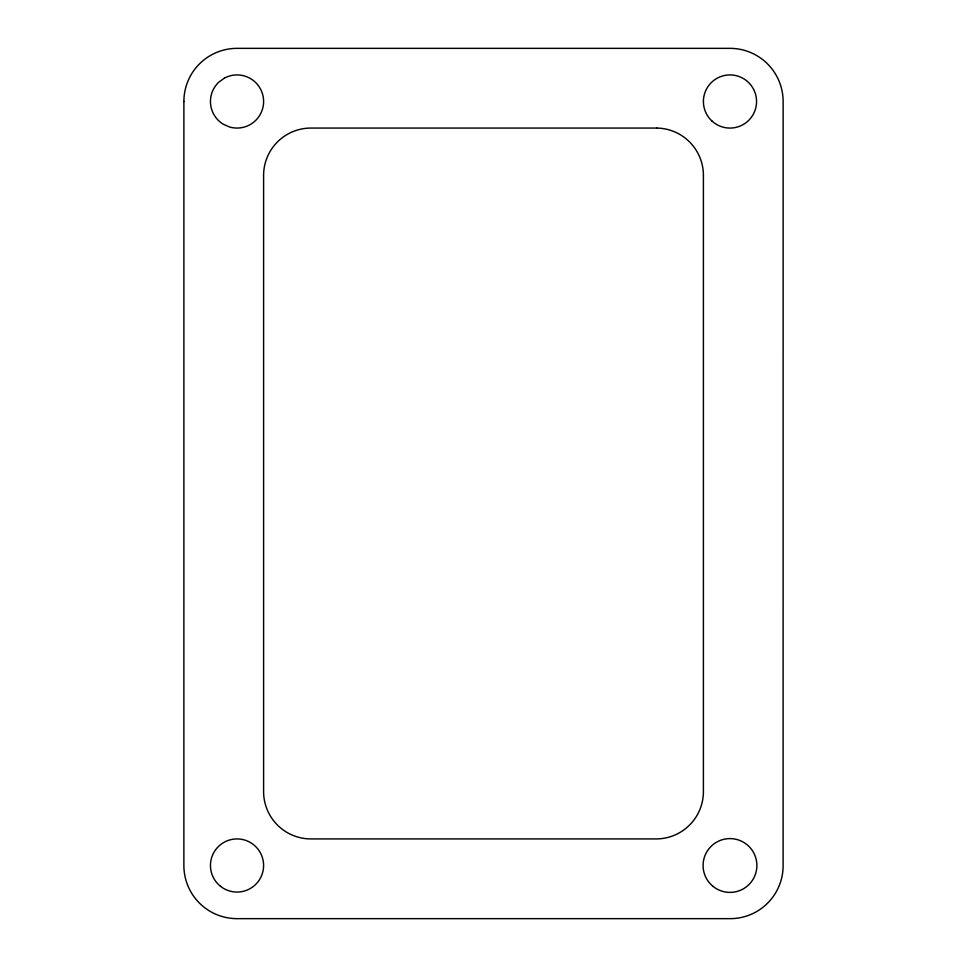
<?xml version="1.0" encoding="UTF-8"?>
<svg xmlns="http://www.w3.org/2000/svg" width="967" height="967" viewBox="0 0 967 967"><rect width="100%" height="100%" fill="white"/><g stroke="black" fill="none" stroke-linecap="round" stroke-linejoin="round"><path stroke-width="1.45" d="M183.887 101.499L183.875 865.501A53.149 53.149 0 0 0 237.036 918.65L730.182 918.65A52.931 52.931 0 0 0 783.113 865.501L783.125 101.499A53.149 53.149 0 0 0 729.976 48.35L237.036 48.35A53.149 53.149 0 0 0 183.887 101.499M224.332 78.158L218.723 82.231A26.568 26.568 0 0 0 223.159 124.163L229.505 126.979A26.568 26.568 0 0 0 263.459 98.707A26.568 26.568 0 0 0 224.332 78.158M656.895 128.067L310.105 128.067A47.335 47.335 0 0 0 263.604 174.58L263.604 792.42A47.335 47.335 0 0 0 310.105 838.921L656.895 838.921A47.335 47.335 0 0 0 703.408 792.42L703.408 174.58A47.335 47.335 0 0 0 656.895 128.067M711.954 121.02A26.568 26.568 0 0 0 755.904 107.349A26.568 26.568 0 0 0 722.083 76.127A26.568 26.568 0 0 0 711.954 121.02M220.524 886.316A26.568 26.568 0 0 0 263.314 869.381A26.568 26.568 0 0 0 227.257 840.782A26.568 26.568 0 0 0 220.524 886.316M713.102 886.437A26.895 26.895 0 0 0 756.557 869.647A26.895 26.895 0 0 0 720.282 840.408A26.895 26.895 0 0 0 713.102 886.437"/></g></svg>
